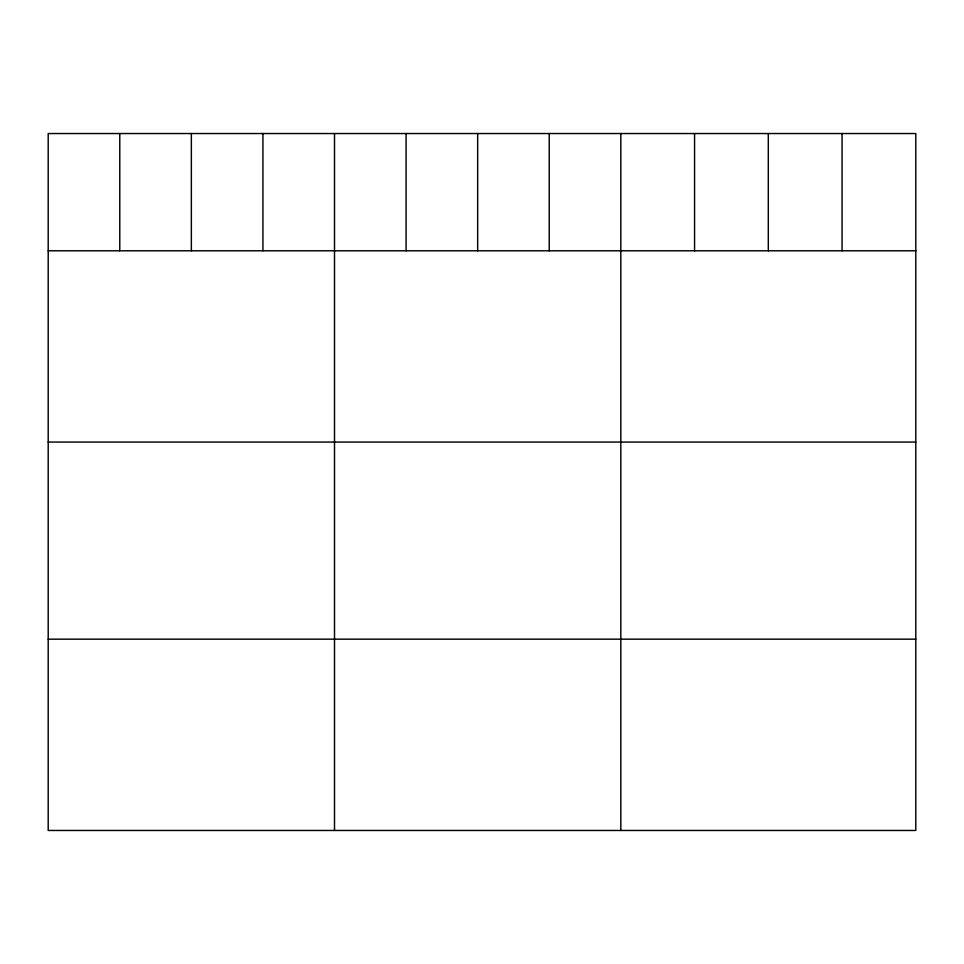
<?xml version="1.0" encoding="UTF-8"?>
<svg xmlns="http://www.w3.org/2000/svg" width="964" height="964" viewBox="0 0 964 964"><rect width="100%" height="100%" fill="white"/><g stroke="black" fill="none" stroke-linecap="round" stroke-linejoin="round"><path stroke-width="1.45" d="M915.8 250.785L915.8 830.462L48.2 830.462L48.2 133.538L915.8 133.538L915.8 250.785L48.2 250.785M48.2 442.078L915.8 442.078M48.2 639.168L915.8 639.168M842.054 133.538L842.054 250.785M768.308 133.538L768.308 250.785M694.562 133.538L694.562 250.785M620.816 133.538L620.816 830.462M549.239 133.538L549.239 250.785M477.662 133.538L477.662 250.785M406.085 133.538L406.085 250.785M334.508 133.538L334.508 830.462M262.931 133.538L262.931 250.785M191.354 133.538L191.354 250.785M119.777 133.538L119.777 250.785"/></g></svg>
